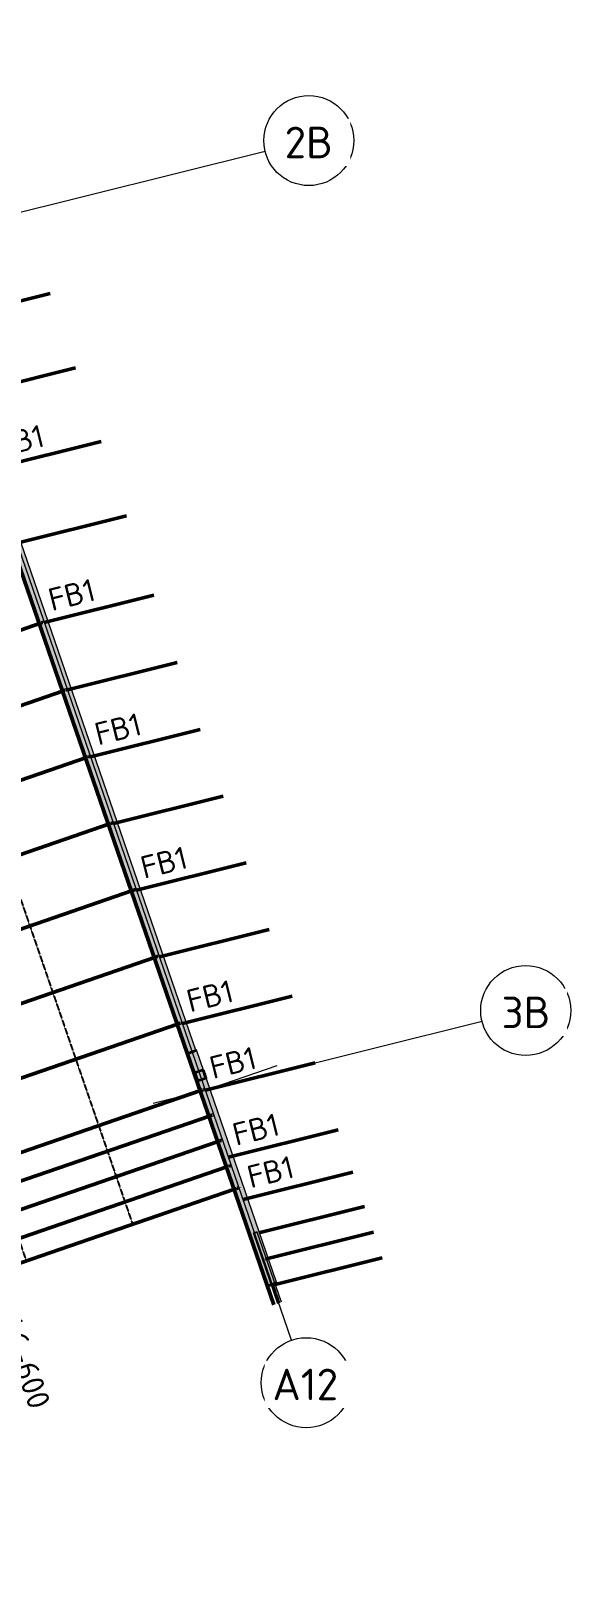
# Model space of a CAD drawing. Header units: millimetres. Extents: x 632 to 155077, y -2790 to 4035359.
# Drawn here: x 142869 to 155077, y 3983110 to 4017255 of the extents above; entities that cross this region are included whole.
import ezdxf

# ---------------------------------------------------------------- set-up
doc = ezdxf.new("R2010")
doc.units = ezdxf.units.MM
for name, pattern in [('Dash', [7, 5, -2]), ('Hidden', [4, 3, -1]), ('Hidden Half', [3, 2, -1])]:
    doc.linetypes.add(name, pattern=pattern)
for name, color, linetype, lineweight in [('S-280-A_STRUCT_FRAME', 2, 'Continuous', 18), ('S-280-M_COLUMN', 52, 'Continuous', 13), ('S-280-M_STRUCT_FRAME', 12, 'Continuous', 13), ('S-280-MH_COLUMN', 52, 'Hidden Half', 13), ('Z-000-T_TEXT', 131, 'Continuous', 25), ('Z-030-M_GRID', 191, 'Continuous', 13), ('Z-033_T_GRIDREF', 31, 'Continuous', 13), ('Z-060-M_DETAIL', 92, 'Continuous', 25)]:
    doc.layers.add(name, color=color, linetype=linetype, lineweight=lineweight)
doc.styles.add('ISOCPEUR_1', font='isocpeur.ttf', dxfattribs={"height": 700})
doc.styles.add('ISOCPEUR_2', font='isocpeur.ttf', dxfattribs={"height": 500})
doc.styles.add('ISOCPEUR_3', font='isocpeur.ttf', dxfattribs={"height": 2.5})

# ---------------------------------------------------------------- blocks, each defined once
blk = doc.blocks.new('NRP_Framing-Steel-Purlin C - P946 - EC250-24-4049812-S6_011 - UPPER PURLIN PLAN - PART 1')
at = {"layer": 'S-280-M_STRUCT_FRAME', "color": 1, "lineweight": 50}
blk.add_line((-2339537, 3988943), (-2347677, 4012585), dxfattribs=at)
blk.add_line((-2339537, 3988943), (-2347677, 4012585), dxfattribs=at)
blk = doc.blocks.new('NRP_Framing-Steel-Purlin C - P946 - EC250-24-4050845-S6_011 - UPPER PURLIN PLAN - PART 1')
at = {"layer": 'S-280-M_STRUCT_FRAME', "color": 1, "lineweight": 50}
blk.add_line((-2337518, 3991126), (-2339867, 3990541), dxfattribs=at)
blk.add_line((-2337518, 3991126), (-2339867, 3990541), dxfattribs=at)
blk = doc.blocks.new('NRP_Framing-Steel-Purlin Z - P916 - EZ250-24-4052208-S6_011 - UPPER PURLIN PLAN - PART 1')
at = {"layer": 'S-280-M_STRUCT_FRAME', "color": 1, "lineweight": 50}
blk.add_line((-2342197, 4004714), (-2344632, 4004108), dxfattribs=at)
blk = doc.blocks.new('NRP_Framing-Steel-Purlin Z - P916 - EZ250-24-4052253-S6_011 - UPPER PURLIN PLAN - PART 1')
at = {"layer": 'S-280-M_STRUCT_FRAME', "color": 1, "lineweight": 50}
blk.add_line((-2342804, 4006477), (-2345239, 4005871), dxfattribs=at)
blk = doc.blocks.new('NRP_Framing-Steel-Purlin Z - P916 - EZ250-24-4052254-S6_011 - UPPER PURLIN PLAN - PART 1')
at = {"layer": 'S-280-M_STRUCT_FRAME', "color": 1, "lineweight": 50}
blk.add_line((-2343372, 4008127), (-2345807, 4007520), dxfattribs=at)
blk = doc.blocks.new('NRP_Framing-Steel-Purlin Z - P916 - EZ250-24-4052255-S6_011 - UPPER PURLIN PLAN - PART 1')
at = {"layer": 'S-280-M_STRUCT_FRAME', "color": 1, "lineweight": 50}
blk.add_line((-2343937, 4009766), (-2346371, 4009160), dxfattribs=at)
blk = doc.blocks.new('NRP_Framing-Steel-Purlin Z - P916 - EZ250-24-4052256-S6_011 - UPPER PURLIN PLAN - PART 1')
at = {"layer": 'S-280-M_STRUCT_FRAME', "color": 1, "lineweight": 50}
blk.add_line((-2344505, 4011416), (-2346939, 4010809), dxfattribs=at)
blk = doc.blocks.new('NRP_Framing-Steel-Purlin Z - P916 - EZ250-24-4052787-S6_011 - UPPER PURLIN PLAN - PART 1')
at = {"layer": 'S-280-M_STRUCT_FRAME', "color": 1, "lineweight": 50}
blk.add_line((-2341680, 4003213), (-2344115, 4002606), dxfattribs=at)
blk = doc.blocks.new('NRP_Framing-Steel-Purlin Z - P916 - EZ250-24-4052838-S6_011 - UPPER PURLIN PLAN - PART 1')
at = {"layer": 'S-280-M_STRUCT_FRAME', "color": 1, "lineweight": 50}
blk.add_line((-2341169, 4001730), (-2343604, 4001123), dxfattribs=at)
blk = doc.blocks.new('NRP_Framing-Steel-Purlin Z - P916 - EZ250-24-4052835-S6_011 - UPPER PURLIN PLAN - PART 1')
at = {"layer": 'S-280-M_STRUCT_FRAME', "color": 1, "lineweight": 50}
blk.add_line((-2340659, 4000247), (-2343094, 3999640), dxfattribs=at)
blk = doc.blocks.new('NRP_Framing-Steel-Purlin Z - P916 - EZ250-24-4052832-S6_011 - UPPER PURLIN PLAN - PART 1')
at = {"layer": 'S-280-M_STRUCT_FRAME', "color": 1, "lineweight": 50}
blk.add_line((-2340148, 3998764), (-2342583, 3998157), dxfattribs=at)
blk = doc.blocks.new('NRP_Framing-Steel-Purlin Z - P916 - EZ250-24-4052829-S6_011 - UPPER PURLIN PLAN - PART 1')
at = {"layer": 'S-280-M_STRUCT_FRAME', "color": 1, "lineweight": 50}
blk.add_line((-2339638, 3997281), (-2342073, 3996674), dxfattribs=at)
blk = doc.blocks.new('NRP_Framing-Steel-Purlin Z - P916 - EZ250-24-4052826-S6_011 - UPPER PURLIN PLAN - PART 1')
at = {"layer": 'S-280-M_STRUCT_FRAME', "color": 1, "lineweight": 50}
blk.add_line((-2339127, 3995798), (-2341562, 3995192), dxfattribs=at)
blk = doc.blocks.new('NRP_Framing-Steel-Purlin Z - P916 - EZ250-24-4052823-S6_011 - UPPER PURLIN PLAN - PART 1')
at = {"layer": 'S-280-M_STRUCT_FRAME', "color": 1, "lineweight": 50}
blk.add_line((-2338616, 3994316), (-2341051, 3993709), dxfattribs=at)
blk = doc.blocks.new('NRP_Framing-Steel-Purlin Z - P916 - EZ250-24-4052820-S6_011 - UPPER PURLIN PLAN - PART 1')
at = {"layer": 'S-280-M_STRUCT_FRAME', "color": 1, "lineweight": 50}
blk.add_line((-2338106, 3992833), (-2340541, 3992226), dxfattribs=at)
blk = doc.blocks.new('NRP_Framing-Steel-Purlin Z - P916 - EZ250-24-4052817-S6_011 - UPPER PURLIN PLAN - PART 1')
at = {"layer": 'S-280-M_STRUCT_FRAME', "color": 1, "lineweight": 50}
blk.add_line((-2337781, 3991888), (-2340216, 3991282), dxfattribs=at)
blk = doc.blocks.new('NRP_Framing-Steel-Purlin C - P946 - EC250-24-4066804-S6_011 - UPPER PURLIN PLAN - PART 1')
at = {"layer": 'S-280-M_STRUCT_FRAME', "color": 1, "linetype": 'Dash', "lineweight": 50}
blk.add_line((-30110, 0), (-30006, 0), dxfattribs=at)
blk.add_line((-30110, 0), (-30006, 0), dxfattribs=at)
at = {"layer": 'S-280-M_STRUCT_FRAME', "color": 1, "lineweight": 50}
blk.add_line((-30006, 0), (30044, 0), dxfattribs=at)
blk.add_line((-30006, 0), (30044, 0), dxfattribs=at)
blk = doc.blocks.new('NRP_Framing-Steel-Purlin Z - P916 - EZ250-24-V24-S6_011 - UPPER PURLIN PLAN - PART 1')
at = {"layer": 'S-280-M_STRUCT_FRAME', "color": 1, "lineweight": 50}
for p, q in [((-2344719, 4004087), (-2355036, 4000535)), ((-2355036, 4000535), (-2355098, 4000408))]:
    blk.add_line(p, q, dxfattribs=at)
at = {"layer": 'S-280-M_STRUCT_FRAME', "color": 1, "linetype": 'Dash', "lineweight": 50}
blk.add_line((-2344635, 4004116), (-2344719, 4004088), dxfattribs=at)
blk = doc.blocks.new('NRP_Framing-Steel-Purlin Z - P916 - EZ250-24-V3-S6_011 - UPPER PURLIN PLAN - PART 1')
at = {"layer": 'S-280-M_STRUCT_FRAME', "color": 1, "lineweight": 50}
for p, q in [((-2344203, 4002589), (-2350034, 4000581)), ((-2350315, 4000484), (-2354520, 3999036)), ((-2354520, 3999036), (-2354582, 3998909))]:
    blk.add_line(p, q, dxfattribs=at)
at = {"layer": 'S-280-M_STRUCT_FRAME', "color": 1, "linetype": 'Dash', "lineweight": 50}
blk.add_line((-2344119, 4002617), (-2344203, 4002589), dxfattribs=at)
blk = doc.blocks.new('NRP_Framing-Steel-Purlin C - P946 - EC250-24-4066510-S6_011 - UPPER PURLIN PLAN - PART 1')
at = {"layer": 'S-280-M_STRUCT_FRAME', "color": 1, "lineweight": 50}
blk.add_line((-2341160, 3993703), (-2350446, 3990505), dxfattribs=at)
blk.add_line((-2341160, 3993703), (-2350446, 3990505), dxfattribs=at)
at = {"layer": 'S-280-M_STRUCT_FRAME', "color": 1, "linetype": 'Dash', "lineweight": 50}
blk.add_line((-2341068, 3993734), (-2341160, 3993703), dxfattribs=at)
blk.add_line((-2341068, 3993734), (-2341160, 3993703), dxfattribs=at)
blk = doc.blocks.new('NRP_Framing-Steel-Purlin C - P946 - EC250-24-4050847-S6_011 - UPPER PURLIN PLAN - PART 1')
at = {"layer": 'S-280-M_STRUCT_FRAME', "color": 1, "lineweight": 50}
blk.add_line((-2337322, 3990558), (-2339698, 3989966), dxfattribs=at)
blk.add_line((-2337322, 3990558), (-2339698, 3989966), dxfattribs=at)
at = {"layer": 'S-280-M_STRUCT_FRAME', "color": 1, "linetype": 'Dash', "lineweight": 50}
blk.add_line((-2339698, 3989966), (-2339722, 3989960), dxfattribs=at)
blk.add_line((-2339698, 3989966), (-2339722, 3989960), dxfattribs=at)
blk = doc.blocks.new('NRP_Framing-Steel-Purlin C - P946 - EC250-24-4065258-S6_011 - UPPER PURLIN PLAN - PART 1')
at = {"layer": 'S-280-M_STRUCT_FRAME', "color": 1, "lineweight": 50}
blk.add_line((-2337127, 3989989), (-2339502, 3989397), dxfattribs=at)
blk.add_line((-2337127, 3989989), (-2339502, 3989397), dxfattribs=at)
at = {"layer": 'S-280-M_STRUCT_FRAME', "color": 1, "linetype": 'Dash', "lineweight": 50}
blk.add_line((-2339502, 3989397), (-2339577, 3989378), dxfattribs=at)
blk.add_line((-2339502, 3989397), (-2339577, 3989378), dxfattribs=at)
blk = doc.blocks.new('NRP_Framing-Steel-Purlin C - P946 - EC250-24-V28-S6_011 - UPPER PURLIN PLAN - PART 1')
at = {"layer": 'S-280-M_STRUCT_FRAME', "color": 1, "lineweight": 50}
blk.add_line((-2340965, 3993138), (-2350252, 3989940), dxfattribs=at)
blk.add_line((-2340965, 3993138), (-2350252, 3989940), dxfattribs=at)
at = {"layer": 'S-280-M_STRUCT_FRAME', "color": 1, "linetype": 'Dash', "lineweight": 50}
blk.add_line((-2340874, 3993169), (-2340965, 3993138), dxfattribs=at)
blk.add_line((-2340874, 3993169), (-2340965, 3993138), dxfattribs=at)
blk = doc.blocks.new('NRP_Framing-Steel-Purlin C - P946 - EC250-24-V23-S6_011 - UPPER PURLIN PLAN - PART 1')
at = {"layer": 'S-280-M_STRUCT_FRAME', "color": 1, "lineweight": 50}
for p, q in [((-2340771, 3992572), (-2346583, 3990571)), ((-2340771, 3992572), (-2346583, 3990571)), ((-2346864, 3990474), (-2350057, 3989375)), ((-2346864, 3990474), (-2350057, 3989375))]:
    blk.add_line(p, q, dxfattribs=at)
at = {"layer": 'S-280-M_STRUCT_FRAME', "color": 1, "linetype": 'Dash', "lineweight": 50}
blk.add_line((-2340679, 3992604), (-2340771, 3992572), dxfattribs=at)
blk.add_line((-2340679, 3992604), (-2340771, 3992572), dxfattribs=at)
blk = doc.blocks.new('NRP_Bridging Plan _v2_ - 3 Rows-4066832-S6_011 - UPPER PURLIN PLAN - PART 1')
at = {"layer": 'Z-060-M_DETAIL', "linetype": 'Hidden'}
for p, q in [((2170, 9702), (2170, -12383)), ((4670, 9702), (4670, -12383)), ((7170, 9702), (7170, -12383))]:
    blk.add_line(p, q, dxfattribs=at)
blk = doc.blocks.new('Grid - NRP_Grid-Head-320187-S6_011 - UPPER PURLIN PLAN - PART 1')
at = {"layer": 'Z-033_T_GRIDREF'}
blk.add_circle((0, 0), 5, dxfattribs=at)
blk = doc.blocks.new('NRP_Fly Brace BN - FB1-4028766-S6_011 - UPPER PURLIN PLAN - PART 1')
at = {"layer": 'Z-000-T_TEXT'}
blk.add_line((0, 0), (5, 0), dxfattribs=at)
at = {"layer": 'Z-000-T_TEXT', "lineweight": 13, "insert": (1.11, 3.49), "char_height": 2.5, "width": 6.0928, "attachment_point": 1, "style": 'ISOCPEUR_3'}
blk.add_mtext('FB1', dxfattribs=at)

msp = doc.modelspace()

# ---------------------------------------------------------------- hatches: boundary and pattern name
at = {"layer": 'S-280-M_COLUMN'}
h = msp.add_hatch(color=256, dxfattribs=at)
h.paths.add_polyline_path([(148140.4, 3989354.1), (148211.7, 3989380.2), (148207.9, 3989391.3), (148136.1, 3989366.5)])
h.paths.add_polyline_path([(148297.3, 3989408.1), (148338, 3989422.1), (148333.7, 3989434.6), (148293, 3989420.6), (148295.1, 3989414.3)])
at = {"layer": 'S-280-M_STRUCT_FRAME'}
for points in [[(146377.7, 3994520.9), (146546, 3994578.8), (142190.9, 4007226.8), (142022.6, 4007168.8), (142782.1, 4004963)], [(146362.9, 3994516.2), (146377.6, 3994521.3), (146369, 3994546), (146354.7, 3994540.2), (146361.3, 3994520.9)], [(148132.2, 3989378), (148203.9, 3989402.7), (147813.4, 3990537), (147898.7, 3990565.5), (148289, 3989432), (148329.8, 3989446.1), (146560.7, 3994583.6), (146363.1, 3994515.6), (147988.4, 3989795.6)], [(146545.9, 3994579.2), (146560.5, 3994584.3), (146552, 3994609), (146537.3, 3994604), (146544.3, 3994583.6)], [(146560.7, 3994583.6), (146560.5, 3994584.3), (146546, 3994578.7)], [(147824.9, 3990528), (147902.5, 3990554.7), (147898.7, 3990565.5), (147821.8, 3990537)], [(147817.6, 3990524.6), (147824.9, 3990528), (147821.2, 3990538.8), (147813.4, 3990537), (147816.5, 3990528)], [(148352.1, 3988972.3), (148437.2, 3989001.6), (147902.7, 3990553.9), (147817.6, 3990524.6), (148068.7, 3989795.6)]]:
    msp.add_hatch(color=9, dxfattribs=at).paths.add_polyline_path(points)

# ---------------------------------------------------------------- linework, layer by layer
at = {"layer": 'S-280-M_COLUMN', "lineweight": 35}
for p, q in [((148136.1, 3989366.5), (148207.9, 3989391.3)), ((148140.4, 3989354.1), (148136.1, 3989366.5)), ((148212.2, 3989378.8), (148140.4, 3989354.1)), ((148293, 3989420.6), (148333.7, 3989434.6)), ((148338, 3989422.1), (148297.3, 3989408.1)), ((148333.7, 3989434.6), (148338, 3989422.1))]:
    msp.add_line(p, q, dxfattribs=at)
at = {"layer": 'S-280-M_STRUCT_FRAME', "color": 55}
for p, q in [((146377.7, 3994520.9), (142022.6, 4007168.8)), ((146546, 3994578.8), (142190.9, 4007226.8)), ((146368.8, 3994546.7), (146354.2, 3994541.6)), ((146354.2, 3994541.6), (146354.4, 3994541)), ((146354.4, 3994541), (146369, 3994546)), ((146354.4, 3994541), (146362.9, 3994516.2)), ((146377.6, 3994521.3), (146362.9, 3994516.2)), ((146362.9, 3994516.2), (146363.1, 3994515.6)), ((146363.1, 3994515.6), (146560.7, 3994583.6)), ((148132.2, 3989378), (146363.1, 3994515.6)), ((146546, 3994578.8), (146377.7, 3994520.9)), ((146551.8, 3994609.7), (146537.1, 3994604.6)), ((146537.3, 3994604), (146552, 3994609)), ((146560.5, 3994584.3), (146545.9, 3994579.2)), ((146552, 3994609), (146551.8, 3994609.7)), ((146560.5, 3994584.3), (146552, 3994609)), ((146560.7, 3994583.6), (146560.5, 3994584.3)), ((148329.8, 3989446.1), (146560.7, 3994583.6)), ((147898.5, 3990566.3), (147813.4, 3990537)), ((147821.2, 3990538.8), (147898.7, 3990565.5)), ((147898.7, 3990565.5), (147898.5, 3990566.3)), ((147902.5, 3990554.7), (147898.7, 3990565.5)), ((147813.4, 3990537), (147817.6, 3990524.6)), ((147817.6, 3990524.6), (147902.7, 3990553.9)), ((147817.6, 3990524.6), (148352.1, 3988972.3)), ((147824.9, 3990528), (147821.2, 3990538.8)), ((147902.5, 3990554.7), (147824.9, 3990528)), ((147902.7, 3990553.9), (147902.5, 3990554.7)), ((148437.2, 3989001.6), (147902.7, 3990553.9)), ((148203.9, 3989402.7), (148132.2, 3989378)), ((148329.8, 3989446.1), (148289, 3989432))]:
    msp.add_line(p, q, dxfattribs=at)
at = {"layer": 'S-280-M_STRUCT_FRAME', "color": 55, "linetype": 'Dash'}
for p, q in [((146537.1, 3994604.6), (146368.9, 3994546.7)), ((146369.1, 3994546), (146448.7, 3994573.4)), ((146457.2, 3994548.7), (146377.6, 3994521.3)), ((146448.7, 3994573.4), (146457.2, 3994548.7)), ((146457.7, 3994576.6), (146537.3, 3994604)), ((146466.2, 3994551.8), (146457.7, 3994576.6)), ((146545.8, 3994579.2), (146466.2, 3994551.8)), ((146466.3, 3994551.8), (146466.2, 3994551.8)), ((148289, 3989432), (148204, 3989402.8))]:
    msp.add_line(p, q, dxfattribs=at)
at = {"layer": 'S-280-MH_COLUMN', "lineweight": 35}
for p, q in [((146510.2, 3994102.1), (146699.4, 3994167.3)), ((146575.4, 3993913), (146510.2, 3994102.1)), ((146695.6, 3994159.6), (146517.9, 3994098.4)), ((146517.9, 3994098.4), (146579.1, 3993920.7)), ((146764.5, 3993978.2), (146575.4, 3993913)), ((146579.1, 3993920.7), (146756.8, 3993981.9)), ((146756.8, 3993981.9), (146695.6, 3994159.6)), ((146699.4, 3994167.3), (146764.5, 3993978.2)), ((148207.9, 3989391.3), (148292.9, 3989420.5)), ((148221.5, 3989382), (148212.2, 3989378.8)), ((148374.6, 3988980.1), (148239.2, 3989373.3)), ((148248.3, 3989376.4), (148383.7, 3988983.2)), ((148297.2, 3989408.1), (148257, 3989394.2))]:
    msp.add_line(p, q, dxfattribs=at)
for centre, start, end in [((148226, 3989368.7), 19.00041, 109.00041), ((148261.6, 3989381), 109.00041, 199.00041)]:
    msp.add_arc(centre, 14, start, end, dxfattribs=at)
at = {"layer": 'Z-030-M_GRID'}
for p, q in [((148663.3, 3988156.6), (132424.4, 4035316.6)), ((148076.6, 4014572.5), (138454.5, 4012174.6)), ((152894.4, 3995240.1), (145588.4, 3993419.4)), ((148335.4, 3994254.7), (38093.6, 3956294.5))]:
    msp.add_line(p, q, dxfattribs=at)

# ---------------------------------------------------------------- block references
at = {"layer": 'S-280-M_STRUCT_FRAME', "color": 1, "lineweight": 50}
for name, p in [('NRP_Framing-Steel-Purlin C - P946 - EC250-24-4049812-S6_011 - UPPER PURLIN PLAN - PART 1', (2487803, 0)), ('NRP_Framing-Steel-Purlin Z - P916 - EZ250-24-4052256-S6_011 - UPPER PURLIN PLAN - PART 1', (2487803, 0)), ('NRP_Framing-Steel-Purlin Z - P916 - EZ250-24-4052255-S6_011 - UPPER PURLIN PLAN - PART 1', (2487803, 0)), ('NRP_Framing-Steel-Purlin Z - P916 - EZ250-24-4052254-S6_011 - UPPER PURLIN PLAN - PART 1', (2487803, 0)), ('NRP_Framing-Steel-Purlin Z - P916 - EZ250-24-4052253-S6_011 - UPPER PURLIN PLAN - PART 1', (2487803, 0)), ('NRP_Framing-Steel-Purlin Z - P916 - EZ250-24-4052208-S6_011 - UPPER PURLIN PLAN - PART 1', (2487803, 0)), ('NRP_Framing-Steel-Purlin Z - P916 - EZ250-24-V24-S6_011 - UPPER PURLIN PLAN - PART 1', (2487803, 0)), ('NRP_Framing-Steel-Purlin Z - P916 - EZ250-24-4052787-S6_011 - UPPER PURLIN PLAN - PART 1', (2487803, 0)), ('NRP_Framing-Steel-Purlin Z - P916 - EZ250-24-V3-S6_011 - UPPER PURLIN PLAN - PART 1', (2487803, 0)), ('NRP_Framing-Steel-Purlin Z - P916 - EZ250-24-4052838-S6_011 - UPPER PURLIN PLAN - PART 1', (2487803, 0)), ('NRP_Framing-Steel-Purlin Z - P916 - EZ250-24-V24-S6_011 - UPPER PURLIN PLAN - PART 1', (2488828.8, -2979.1)), ('NRP_Framing-Steel-Purlin Z - P916 - EZ250-24-4052835-S6_011 - UPPER PURLIN PLAN - PART 1', (2487803, 0)), ('NRP_Framing-Steel-Purlin Z - P916 - EZ250-24-V24-S6_011 - UPPER PURLIN PLAN - PART 1', (2489338.5, -4459.2)), ('NRP_Framing-Steel-Purlin Z - P916 - EZ250-24-4052832-S6_011 - UPPER PURLIN PLAN - PART 1', (2487803, 0)), ('NRP_Framing-Steel-Purlin Z - P916 - EZ250-24-V24-S6_011 - UPPER PURLIN PLAN - PART 1', (2489848.1, -5939.4)), ('NRP_Framing-Steel-Purlin Z - P916 - EZ250-24-4052829-S6_011 - UPPER PURLIN PLAN - PART 1', (2487803, 0)), ('NRP_Framing-Steel-Purlin Z - P916 - EZ250-24-V24-S6_011 - UPPER PURLIN PLAN - PART 1', (2490357.8, -7419.5)), ('NRP_Framing-Steel-Purlin Z - P916 - EZ250-24-4052826-S6_011 - UPPER PURLIN PLAN - PART 1', (2487803, 0)), ('NRP_Framing-Steel-Purlin Z - P916 - EZ250-24-V24-S6_011 - UPPER PURLIN PLAN - PART 1', (2490867.4, -8899.6)), ('NRP_Framing-Steel-Purlin Z - P916 - EZ250-24-4052823-S6_011 - UPPER PURLIN PLAN - PART 1', (2487803, 0)), ('NRP_Framing-Steel-Purlin C - P946 - EC250-24-4066510-S6_011 - UPPER PURLIN PLAN - PART 1', (2487803, 0)), ('NRP_Framing-Steel-Purlin C - P946 - EC250-24-V28-S6_011 - UPPER PURLIN PLAN - PART 1', (2487803, 0)), ('NRP_Framing-Steel-Purlin Z - P916 - EZ250-24-4052820-S6_011 - UPPER PURLIN PLAN - PART 1', (2487803, 0)), ('NRP_Framing-Steel-Purlin C - P946 - EC250-24-V23-S6_011 - UPPER PURLIN PLAN - PART 1', (2487803, 0)), ('NRP_Framing-Steel-Purlin C - P946 - EC250-24-V28-S6_011 - UPPER PURLIN PLAN - PART 1', (2488192.2, -1130.3)), ('NRP_Framing-Steel-Purlin Z - P916 - EZ250-24-4052817-S6_011 - UPPER PURLIN PLAN - PART 1', (2487803, 0)), ('NRP_Framing-Steel-Purlin C - P946 - EC250-24-4050845-S6_011 - UPPER PURLIN PLAN - PART 1', (2487803, 0)), ('NRP_Framing-Steel-Purlin C - P946 - EC250-24-4050847-S6_011 - UPPER PURLIN PLAN - PART 1', (2487803, 0)), ('NRP_Framing-Steel-Purlin C - P946 - EC250-24-4065258-S6_011 - UPPER PURLIN PLAN - PART 1', (2487803, 0))]:
    msp.add_blockref(name, p, dxfattribs=at)
at = {"layer": 'S-280-M_STRUCT_FRAME', "color": 1, "lineweight": 50, "rotation": 199.0004071202594}
msp.add_blockref('NRP_Framing-Steel-Purlin C - P946 - EC250-24-4066804-S6_011 - UPPER PURLIN PLAN - PART 1', (119026.2, 3981744), dxfattribs=at)
at = {"layer": 'Z-000-T_TEXT', "lineweight": 13, "xscale": 200, "yscale": 200, "zscale": 200}
for p, rotation in [((142037.7, 4007530.1), 13.99361019013102), ((143170.9, 4004107.5), 13.99361019012981), ((144198.8, 4001123), 13.99361019012981), ((145219.7, 3998157.2), 13.99361019012981), ((146241.2, 3995191.6), 13.99361019012981), ((146751.5, 3993709.3), 13.99361019012981), ((147262.2, 3992225.8), 13.99361019012981), ((147587.4, 3991281.6), 13.99361019012981)]:
    msp.add_blockref('NRP_Fly Brace BN - FB1-4028766-S6_011 - UPPER PURLIN PLAN - PART 1', p, dxfattribs=dict(at, rotation=rotation))
at = {"layer": 'Z-033_T_GRIDREF'}
for p, xscale, yscale, zscale, rotation in [((149046.9, 4014814.3), 199.9999999999999, 199.9999999999999, 199.9999999999999, 103.9934690902116), ((153864.7, 3995481.9), 199.9999999999998, 199.9999999999998, 199.9999999999998, 103.9934690902092), ((148988.9, 3987211.1), 199.9999999999999, 199.9999999999999, 199.9999999999999, 19.00040712021553)]:
    msp.add_blockref('Grid - NRP_Grid-Head-320187-S6_011 - UPPER PURLIN PLAN - PART 1', p, dxfattribs=dict(at, xscale=xscale, yscale=yscale, zscale=zscale, rotation=rotation))
at = {"layer": 'Z-060-M_DETAIL', "linetype": 'Hidden', "rotation": 19.000407120216}
msp.add_blockref('NRP_Bridging Plan _v2_ - 3 Rows-4066832-S6_011 - UPPER PURLIN PLAN - PART 1', (134320.1, 4000108.8), dxfattribs=at)

# ---------------------------------------------------------------- texts
at = {"layer": 'S-280-A_STRUCT_FRAME', "lineweight": 13, "insert": (142376.4, 3989493.2), "char_height": 500, "width": 3559.492, "attachment_point": 1, "rotation": 289, "style": 'ISOCPEUR_2'}
msp.add_mtext('P946-600', dxfattribs=at)

# ---------------------------------------------------------------- next in the draw order: texts
at = {"layer": 'Z-033_T_GRIDREF', "char_height": 700, "attachment_point": 1, "style": 'ISOCPEUR_1', "bg_fill": 3, "box_fill_scale": 1.25, "bg_fill_color": 256, "bg_fill_true_color": 13158600, "bg_fill_transparency": 0}
for s, insert, width in [('2B', (148508.4, 4015122.9), 1282.7), ('3B', (153326.2, 3995790.5), 1282.7), ('A12', (148239.8, 3987522.9), 1795.78)]:
    msp.add_mtext(s, dxfattribs=dict(at, insert=insert, width=width))

doc.saveas('drawing.dxf')
